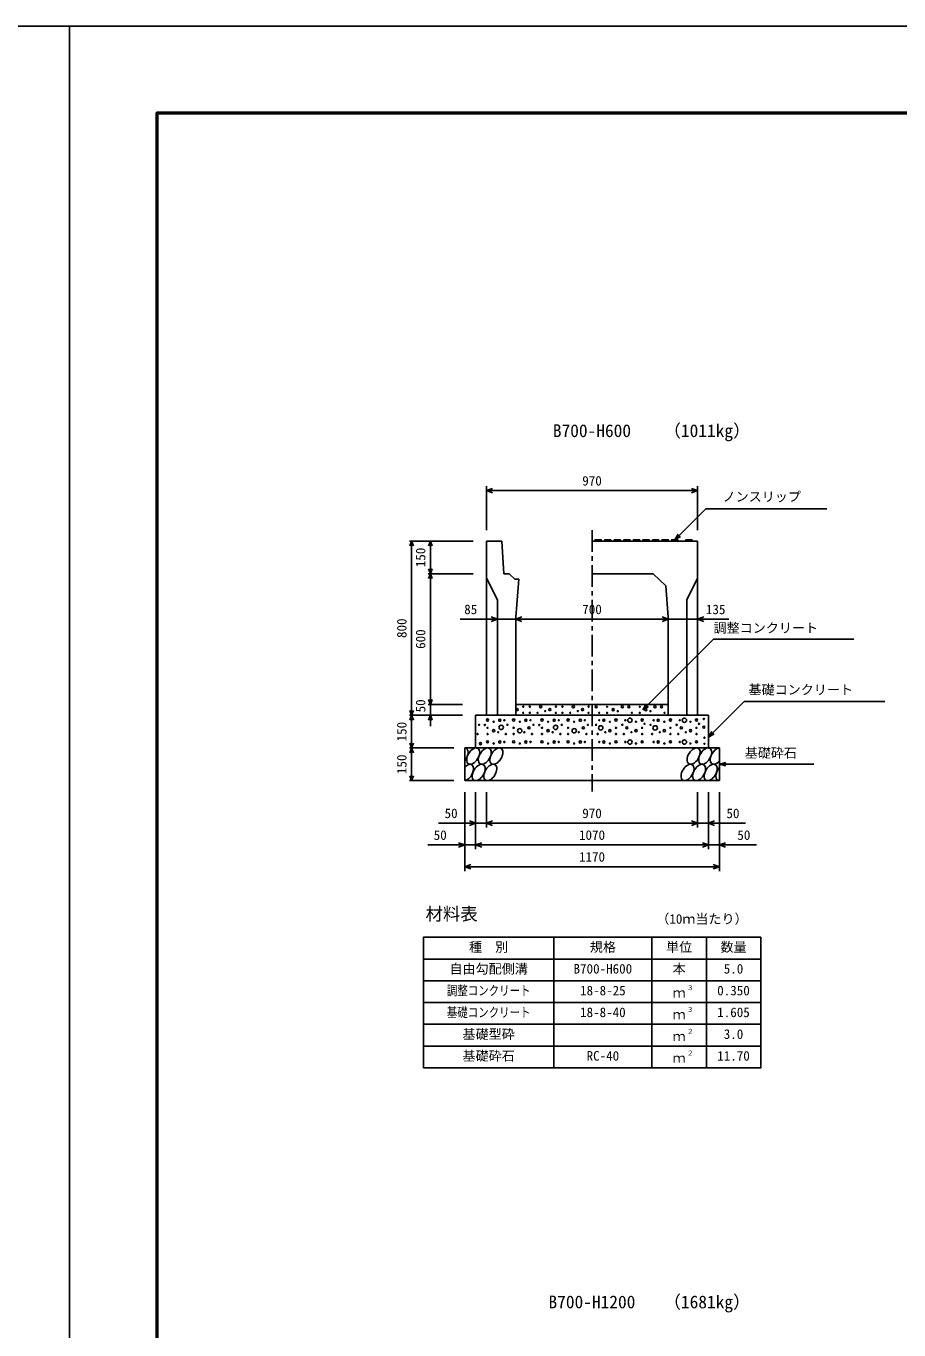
# Model space of a CAD drawing. Units: millimetres, scale not verified. Extents: x -16800 to 16800, y -5940 to 5940.
# Drawn here: x -200 to 3810, y -48 to 5940 of the extents above; entities that cross this region are included whole.
import ezdxf
from ezdxf.enums import TextEntityAlignment as Align

# ---------------------------------------------------------------- set-up
doc = ezdxf.new("R2010")
doc.units = ezdxf.units.MM
doc.header["$LTSCALE"] = 20
doc.linetypes.add('CHAIN1', pattern=[8, 5, -1, 1, -1])
for name, color, linetype, lineweight in [('0-0_DIM', 7, 'Continuous', 25), ('0-1_Defpoints', 5, 'Continuous', 25), ('0-2_HATCH', 6, 'Continuous', 25), ('0-3_HYO', 3, 'Continuous', 25), ('0-4_HYO2', 4, 'Continuous', 25), ('0-5_OUTLINE', 3, 'Continuous', 25), ('0-6_TXT', 7, 'Continuous', 25), ('0-7_WAKU', 3, 'Continuous', 25)]:
    doc.layers.add(name, color=color, linetype=linetype, lineweight=lineweight)
doc.styles.add('ＭＳ ゴシック', font='')
doc.styles.get('ＭＳ ゴシック').set_extended_font_data('MS Gothic')

msp = doc.modelspace()

# ---------------------------------------------------------------- linework, layer by layer
at = {"layer": '0-0_DIM'}
for p, q in [((1915, 3826.41), (1915, 3624.66)), ((2885, 3806.41), (1915, 3806.41)), ((2885, 3826.41), (2885, 3624.66)), ((2780, 3581.16), (2922.21, 3723.38)), ((3479.1, 3723.38), (2922.21, 3723.38)), ((2780, 3581.16), (2795, 3607.14)), ((2780, 3581.16), (2805.98, 3596.16)), ((1560.8, 3574.66), (1854.13, 3574.66)), ((1570.8, 3574.66), (1570.8, 2774.66)), ((1657.46, 3424.66), (1657.46, 3574.66)), ((1647.46, 3424.66), (1854.13, 3424.66)), ((1657.46, 2824.66), (1657.46, 3424.66)), ((1965, 3215.83), (1794.31, 3215.83)), ((2050, 3215.83), (1965, 3215.83)), ((2050, 3215.83), (2750, 3215.83)), ((2750, 3215.83), (2885, 3215.83)), ((3027.86, 3215.83), (2885, 3215.83)), ((1647.46, 2824.66), (1804.13, 2824.66)), ((1657.46, 2824.66), (1657.46, 2774.66)), ((2633.82, 2799.66), (2648.82, 2825.64)), ((2633.82, 2799.66), (2659.8, 2814.66)), ((3098.65, 2838.32), (2935, 2674.66)), ((3098.65, 2838.32), (3745.53, 2838.32)), ((1560.8, 2774.66), (1804.13, 2774.66)), ((1570.8, 2624.66), (1570.8, 2774.66)), ((1657.46, 2724.66), (1657.46, 2774.66)), ((2935, 2674.66), (2950, 2700.64)), ((2935, 2674.66), (2960.98, 2689.66)), ((1560.8, 2624.66), (1765, 2624.66)), ((1570.8, 2624.66), (1570.8, 2474.66)), ((2985, 2549.66), (3013.98, 2557.43)), ((2985, 2549.66), (3418.31, 2549.66)), ((2985, 2549.66), (3013.98, 2541.9)), ((1560.8, 2474.66), (1765, 2474.66)), ((1815, 2059.15), (1815, 2421.49)), ((1865, 2159.15), (1865, 2421.49)), ((1915, 2259.15), (1915, 2421.49)), ((2885, 2259.15), (2885, 2421.49)), ((2935, 2159.15), (2935, 2421.49)), ((2985, 2059.15), (2985, 2421.49)), ((1695, 2279.15), (1915, 2279.15)), ((1915, 2279.15), (2885, 2279.15)), ((3105, 2279.15), (2885, 2279.15)), ((1645, 2179.15), (1865, 2179.15)), ((1865, 2179.15), (2935, 2179.15)), ((3155, 2179.15), (2935, 2179.15)), ((1815, 2079.15), (2985, 2079.15))]:
    msp.add_line(p, q, dxfattribs=at)
at = {"layer": '0-0_DIM', "linetype": 'CHAIN1'}
msp.add_line((2400, 3624.66), (2400, 2424.66), dxfattribs=at)
at = {"layer": '0-0_DIM'}
for points in [[(1943.23, 3796.14), (1915.04, 3806.41), (1943.23, 3816.67)], [(2856.85, 3816.67), (2885.04, 3806.41), (2856.85, 3796.14)], [(1562.59, 3552.11), (1570.8, 3574.66), (1579.01, 3552.11)], [(1649.26, 3552.11), (1657.46, 3574.66), (1665.67, 3552.11)], [(1665.67, 3447.22), (1657.46, 3424.66), (1649.26, 3447.22)], [(1649.26, 3402.11), (1657.46, 3424.66), (1665.67, 3402.11)], [(1936.81, 3205.57), (1965, 3215.83), (1936.81, 3226.09)], [(2078.19, 3205.57), (2050, 3215.83), (2078.19, 3226.09)], [(2721.81, 3226.09), (2750, 3215.83), (2721.81, 3205.57)], [(2913.19, 3226.09), (2885, 3215.83), (2913.19, 3205.57)], [(2633.82, 2799.66), (2958.29, 3124.13), (3601.84, 3124.13)], [(1665.67, 2847.22), (1657.46, 2824.66), (1649.26, 2847.22)], [(1579.01, 2797.22), (1570.8, 2774.66), (1562.59, 2797.22)], [(1579.01, 2752.11), (1570.8, 2774.66), (1562.59, 2752.11)], [(1665.67, 2752.11), (1657.46, 2774.66), (1649.26, 2752.11)], [(1579.01, 2647.22), (1570.8, 2624.66), (1562.59, 2647.22)], [(1579.01, 2602.11), (1570.8, 2624.66), (1562.59, 2602.11)], [(1579.01, 2497.22), (1570.8, 2474.66), (1562.59, 2497.22)], [(1836.81, 2289.41), (1865, 2279.15), (1836.81, 2268.89)], [(1943.19, 2268.89), (1915, 2279.15), (1943.19, 2289.41)], [(2856.81, 2289.41), (2885, 2279.15), (2856.81, 2268.89)], [(2963.19, 2289.41), (2935, 2279.15), (2963.19, 2268.89)], [(1786.81, 2189.41), (1815, 2179.15), (1786.81, 2168.89)], [(1893.19, 2168.89), (1865, 2179.15), (1893.19, 2189.41)], [(2906.81, 2189.41), (2935, 2179.15), (2906.81, 2168.89)], [(3013.19, 2189.41), (2985, 2179.15), (3013.19, 2168.89)], [(1843.19, 2068.89), (1815, 2079.15), (1843.19, 2089.41)], [(2956.81, 2089.41), (2985, 2079.15), (2956.81, 2068.89)]]:
    msp.add_lwpolyline(points, dxfattribs=at)
at = {"layer": '0-1_Defpoints'}
for points in [[(-16800, -5940), (0, -5940), (0, 5940), (-16800, 5940)], [(0, -5940), (16800, -5940), (16800, 5940), (0, 5940)]]:
    msp.add_lwpolyline(points, close=True, dxfattribs=at)
at = {"layer": '0-2_HATCH'}
for points in [[(2413, 3574.66), (2414, 3581.16), (2442, 3581.16), (2443, 3574.66)], [(2457, 3574.66), (2458, 3581.16), (2486, 3581.16), (2487, 3574.66)], [(2501, 3574.66), (2502, 3581.16), (2530, 3581.16), (2531, 3574.66)], [(2545, 3574.66), (2546, 3581.16), (2574, 3581.16), (2575, 3574.66)], [(2589, 3574.66), (2590, 3581.16), (2618, 3581.16), (2619, 3574.66)], [(2633, 3574.66), (2634, 3581.16), (2662, 3581.16), (2663, 3574.66)], [(2677, 3574.66), (2678, 3581.16), (2706, 3581.16), (2707, 3574.66)], [(2721, 3574.66), (2722, 3581.16), (2750, 3581.16), (2751, 3574.66)], [(2765, 3574.66), (2766, 3581.16), (2794, 3581.16), (2795, 3574.66)], [(2830, 3574.66), (2831, 3581.16), (2859, 3581.16), (2860, 3574.66)]]:
    msp.add_lwpolyline(points, dxfattribs=at)
for centre, radius in [((2083.97, 2813.97), 2.5), ((2113.97, 2813.97), 2.5), ((2163.88, 2813.97), 5), ((2233.97, 2813.97), 2.5), ((2263.97, 2813.97), 2.5), ((2313.88, 2813.97), 5), ((2383.97, 2813.97), 2.5), ((2419.13, 2813.69), 5), ((2469.04, 2813.69), 2.5), ((2539.13, 2813.69), 5), ((2569.13, 2813.69), 5), ((2619.04, 2813.69), 2.5), ((2689.13, 2813.69), 5), ((2719.13, 2813.69), 5), ((1919.97, 2752.72), 5), ((1976.04, 2751.84), 5), ((2039.97, 2752.72), 5), ((2055.93, 2800.84), 5), ((2083.97, 2785.96), 2.5), ((2096.04, 2751.84), 5), ((2113.97, 2785.96), 2.5), ((2149.86, 2785.96), 2.5), ((2169.97, 2752.72), 5), ((2184.9, 2793.84), 2.5), ((2205.93, 2800.84), 5), ((2226.04, 2751.84), 5), ((2233.97, 2785.96), 2.5), ((2263.97, 2785.96), 2.5), ((2289.97, 2752.72), 5), ((2299.86, 2785.96), 2.5), ((2334.9, 2793.84), 2.5), ((2346.04, 2751.84), 5), ((2355.93, 2800.84), 5), ((2383.97, 2785.96), 2.5), ((2433.15, 2785.68), 2.5), ((2453.96, 2751.84), 5), ((2469.04, 2785.68), 2.5), ((2497.08, 2800.56), 5), ((2510.03, 2752.72), 5), ((2518.11, 2793.56), 2.5), ((2573.96, 2751.84), 10), ((2583.15, 2785.68), 2.5), ((2619.04, 2785.68), 2.5), ((2630.03, 2752.72), 5), ((2647.08, 2800.56), 5), ((2668.11, 2793.56), 2.5), ((2703.96, 2751.84), 5), ((2733.15, 2785.68), 2.5), ((2760.03, 2752.72), 5), ((2823.96, 2751.84), 10), ((2880.03, 2752.72), 5), ((2913.57, 2757.35), 2.5), ((1881.09, 2730.83), 2.5), ((1907.55, 2729.92), 2.5), ((1919.97, 2716.82), 2.5), ((1948.01, 2703.69), 5), ((1948.01, 2744.84), 2.5), ((1969.03, 2696.69), 2.5), ((1982.58, 2718.83), 10), ((1997.07, 2751.84), 2.5), ((2011.09, 2730.83), 2.5), ((2039.97, 2716.82), 2.5), ((2068.01, 2703.69), 10), ((2068.01, 2744.84), 2.5), ((2089.03, 2696.69), 2.5), ((2110.06, 2716.82), 5), ((2117.07, 2751.84), 2.5), ((2131.09, 2730.83), 2.5), ((2157.55, 2729.92), 2.5), ((2169.97, 2716.82), 2.5), ((2198.01, 2703.69), 5), ((2198.01, 2744.84), 2.5), ((2219.03, 2696.69), 2.5), ((2232.58, 2718.83), 10), ((2247.07, 2751.84), 2.5), ((2261.09, 2730.83), 2.5), ((2289.97, 2716.82), 2.5), ((2318.01, 2703.69), 10), ((2318.01, 2744.84), 2.5), ((2339.03, 2696.69), 2.5), ((2360.06, 2716.82), 5), ((2367.07, 2751.84), 2.5), ((2381.09, 2730.83), 2.5), ((2418.91, 2730.83), 2.5), ((2439.94, 2716.82), 10), ((2432.93, 2751.84), 2.5), ((2460.97, 2696.69), 2.5), ((2481.99, 2703.69), 5), ((2481.99, 2744.84), 2.5), ((2510.03, 2716.82), 2.5), ((2538.91, 2730.83), 2.5), ((2552.93, 2751.84), 2.5), ((2559.94, 2716.82), 5), ((2580.97, 2696.69), 2.5), ((2601.99, 2703.69), 5), ((2601.99, 2744.84), 2.5), ((2630.03, 2716.82), 2.5), ((2641.37, 2735.15), 2.5), ((2668.91, 2730.83), 2.5), ((2689.94, 2716.82), 10), ((2682.93, 2751.84), 2.5), ((2710.97, 2696.69), 2.5), ((2731.99, 2703.69), 5), ((2731.99, 2744.84), 2.5), ((2760.03, 2716.82), 2.5), ((2788.91, 2730.83), 2.5), ((2802.93, 2751.84), 2.5), ((2809.94, 2716.82), 5), ((2830.97, 2696.69), 2.5), ((2851.99, 2703.69), 5), ((2851.99, 2744.84), 2.5), ((2880.03, 2716.82), 2.5), ((2891.37, 2735.15), 2.5), ((2913.65, 2720.21), 5), ((1874.08, 2688.81), 2.5), ((1887.79, 2644.09), 5), ((1919.97, 2652.72), 5), ((1919.97, 2688.81), 2.5), ((1948.01, 2644.84), 2.5), ((1976.04, 2651.84), 5), ((1997.07, 2651.84), 2.5), ((2004.08, 2688.81), 2.5), ((2039.97, 2652.72), 5), ((2039.97, 2688.81), 2.5), ((2068.01, 2644.84), 2.5), ((2096.04, 2651.84), 5), ((2117.07, 2651.84), 2.5), ((2124.08, 2688.81), 2.5), ((2169.97, 2652.72), 5), ((2169.97, 2688.81), 2.5), ((2198.01, 2644.84), 2.5), ((2226.04, 2651.84), 5), ((2247.07, 2651.84), 2.5), ((2254.08, 2688.81), 2.5), ((2289.97, 2652.72), 5), ((2289.97, 2688.81), 2.5), ((2318.01, 2644.84), 2.5), ((2346.04, 2651.84), 5), ((2367.07, 2651.84), 2.5), ((2374.08, 2688.81), 2.5), ((2425.92, 2688.81), 2.5), ((2432.93, 2651.84), 2.5), ((2453.96, 2651.84), 5), ((2481.99, 2644.84), 2.5), ((2510.03, 2652.72), 5), ((2510.03, 2688.81), 2.5), ((2545.92, 2688.81), 2.5), ((2552.93, 2651.84), 2.5), ((2573.96, 2651.84), 10), ((2601.99, 2644.84), 2.5), ((2630.03, 2652.72), 5), ((2630.03, 2688.81), 2.5), ((2675.92, 2688.81), 2.5), ((2682.93, 2651.84), 2.5), ((2703.96, 2651.84), 5), ((2731.99, 2644.84), 2.5), ((2760.03, 2652.72), 5), ((2760.03, 2688.81), 2.5), ((2795.92, 2688.81), 2.5), ((2802.93, 2651.84), 2.5), ((2823.96, 2651.84), 10), ((2851.99, 2644.84), 2.5), ((2880.03, 2652.72), 5), ((2880.03, 2688.81), 2.5), ((2916.2, 2671.98), 2.5), ((2916.2, 2643.97), 2.5)]:
    msp.add_circle(centre, radius, dxfattribs=at)
for centre, start_param, end_param in [((1800.84, 2587.14), 4.4524467, 6.6076907), ((2972.93, 2587.14), 0.4022642, 4.3746879), ((1826.16, 2512.15), 3.5766262, 7.4835112), ((2998.25, 2512.15), 1.2768793, 3.5000728)]:
    msp.add_ellipse(centre, major_axis=(21.81, 35.31), ratio=0.5792, start_param=start_param, end_param=end_param, dxfattribs=at)
for centre in [(1854.05, 2587.14), (1907.26, 2587.14), (1960.47, 2587.14), (2866.51, 2587.14), (2919.72, 2587.14), (1879.37, 2512.15), (1932.58, 2512.15), (2838.63, 2512.15), (2891.84, 2512.15), (2945.04, 2512.15)]:
    msp.add_ellipse(centre, major_axis=(21.81, 35.31), ratio=0.5792, dxfattribs=at)
at = {"layer": '0-3_HYO'}
for p, q in [((2225, 1755.2), (2225, 1155.2)), ((2675, 1755.2), (2675, 1155.2)), ((2925, 1755.2), (2925, 1155.2)), ((1625, 1655.2), (3175, 1655.2))]:
    msp.add_line(p, q, dxfattribs=at)
msp.add_lwpolyline([(1625, 1155.2), (3175, 1155.2), (3175, 1755.2), (1625, 1755.2)], close=True, dxfattribs=at)
at = {"layer": '0-4_HYO2'}
for p, q in [((1625, 1555.2), (3175, 1555.2)), ((1625, 1455.2), (3175, 1455.2)), ((1625, 1355.2), (3175, 1355.2)), ((1625, 1255.2), (3175, 1255.2))]:
    msp.add_line(p, q, dxfattribs=at)
at = {"layer": '0-5_OUTLINE'}
for p, q in [((1985, 3574.66), (1915, 3574.66)), ((1915, 3574.66), (1915, 2774.66)), ((1995, 3424.66), (1985, 3574.66)), ((2885, 3574.66), (2400, 3574.66)), ((2885, 3574.66), (2885, 2774.66)), ((2020, 3424.66), (1995, 3424.66)), ((2020, 3424.66), (2045, 3399.66)), ((2680, 3424.66), (2400, 3424.66)), ((2739.11, 3369.82), (2680, 3424.66)), ((1915, 3404.66), (1965, 3304.66)), ((2063.12, 3399.66), (2045, 3399.66)), ((2050, 3224.66), (2063.12, 3399.66)), ((2739.11, 3369.82), (2750, 3224.66)), ((2885, 3404.66), (2835, 3304.66)), ((1965, 3304.66), (1965, 2774.66)), ((2835, 3304.66), (2835, 2774.66)), ((2050, 3224.66), (2050, 2774.66)), ((2750, 3224.66), (2750, 2774.66)), ((2050, 2824.66), (2750, 2824.66)), ((1865, 2774.66), (2935, 2774.66)), ((1865, 2774.66), (1865, 2624.66)), ((2050, 2774.66), (1915, 2774.66)), ((2885, 2774.66), (2750, 2774.66)), ((2935, 2774.66), (2935, 2624.66)), ((1815, 2624.66), (2985, 2624.66)), ((1815, 2624.66), (1815, 2474.66)), ((2985, 2624.66), (2985, 2474.66)), ((1815, 2474.66), (2985, 2474.66))]:
    msp.add_line(p, q, dxfattribs=at)
at = {"layer": '0-7_WAKU', "lineweight": 50}
msp.add_lwpolyline([(400, -5540), (16400, -5540), (16400, 5540), (400, 5540)], close=True, dxfattribs=at)

# ---------------------------------------------------------------- texts
at = {"layer": '0-0_DIM', "style": 'ＭＳ ゴシック'}
for s, p in [('970', (2355, 3816.41)), ('ノンスリップ', (2999.52, 3743.55)), ('85', (1812.73, 3225.83)), ('700', (2355, 3225.83)), ('135', (2923.14, 3225.83)), ('調整コンクリート', (2958.29, 3140.55)), ('基礎コンクリート', (3118.65, 2857.05)), ('基礎砕石', (3101.32, 2566.83)), ('50', (1722.56, 2289.15)), ('970', (2355, 2289.15)), ('50', (3017.44, 2289.15)), ('50', (1672.56, 2189.15)), ('1070', (2340, 2189.15)), ('50', (3067.44, 2189.15)), ('1170', (2340, 2089.15))]:
    msp.add_text(s, height=43.99, dxfattribs=at).set_placement(p, align=Align.BOTTOM_LEFT)
for s, p in [('150', (1647.46, 3454.66)), ('800', (1560.8, 3129.66)), ('600', (1647.46, 3079.66)), ('50', (1647.46, 2787.99)), ('150', (1560.8, 2654.66)), ('150', (1560.8, 2504.66))]:
    msp.add_text(s, height=43.99, rotation=90, dxfattribs=at).set_placement(p, align=Align.BOTTOM_LEFT)
at = {"layer": '0-6_TXT', "style": 'ＭＳ ゴシック'}
for s, height, p in [('B700-H600', 58.65, (2220, 4034.66)), ('（1011kg）', 58.65, (2728.37, 4034.66)), ('材料表', 58.65, (1635, 1815.2)), ('（10ｍ当たり）', 43.99, (2695, 1804.2)), ('種\u3000別', 43.99, (1835, 1675.2)), ('規格', 43.99, (2390, 1675.2)), ('単位', 43.99, (2740, 1675.2)), ('数量', 43.99, (2990, 1675.2)), ('自由勾配側溝', 43.99, (1745, 1575.2)), ('B700-H600', 43.99, (2315, 1575.2)), ('本', 43.99, (2770, 1575.2)), ('5.0', 43.99, (3005, 1575.2)), ('18-8-25', 43.99, (2345, 1475.2)), ('ｍ', 43.99, (2770, 1465.2)), ('３', 21.99, (2835.54, 1505.57)), ('0.350', 43.99, (2975, 1475.2)), ('18-8-40', 43.99, (2345, 1375.2)), ('ｍ', 43.99, (2770, 1365.2)), ('３', 21.99, (2835.54, 1405.57)), ('1.605', 43.99, (2975, 1375.2)), ('基礎型砕', 43.99, (1805, 1275.2)), ('２', 21.99, (2835.54, 1305.57)), ('3.0', 43.99, (3005, 1275.2)), ('ｍ', 43.99, (2770, 1265.2)), ('基礎砕石', 43.99, (1805, 1175.2)), ('RC-40', 43.99, (2375, 1175.2)), ('ｍ', 43.99, (2770, 1165.2)), ('２', 21.99, (2835.54, 1205.57)), ('11.70', 43.99, (2975, 1175.2)), ('B700-H1200', 58.65, (2200, 33.34)), ('（1681kg）', 58.65, (2728.37, 33.34))]:
    msp.add_text(s, height=height, dxfattribs=at).set_placement(p, align=Align.BOTTOM_LEFT)
at = {"layer": '0-6_TXT', "style": 'ＭＳ ゴシック', "width": 0.8}
for s, p in [('調整コンクリート', (1733, 1475.2)), ('基礎コンクリート', (1733, 1375.2))]:
    msp.add_text(s, height=43.99, dxfattribs=at).set_placement(p, align=Align.BOTTOM_LEFT)

doc.saveas('drawing.dxf')
